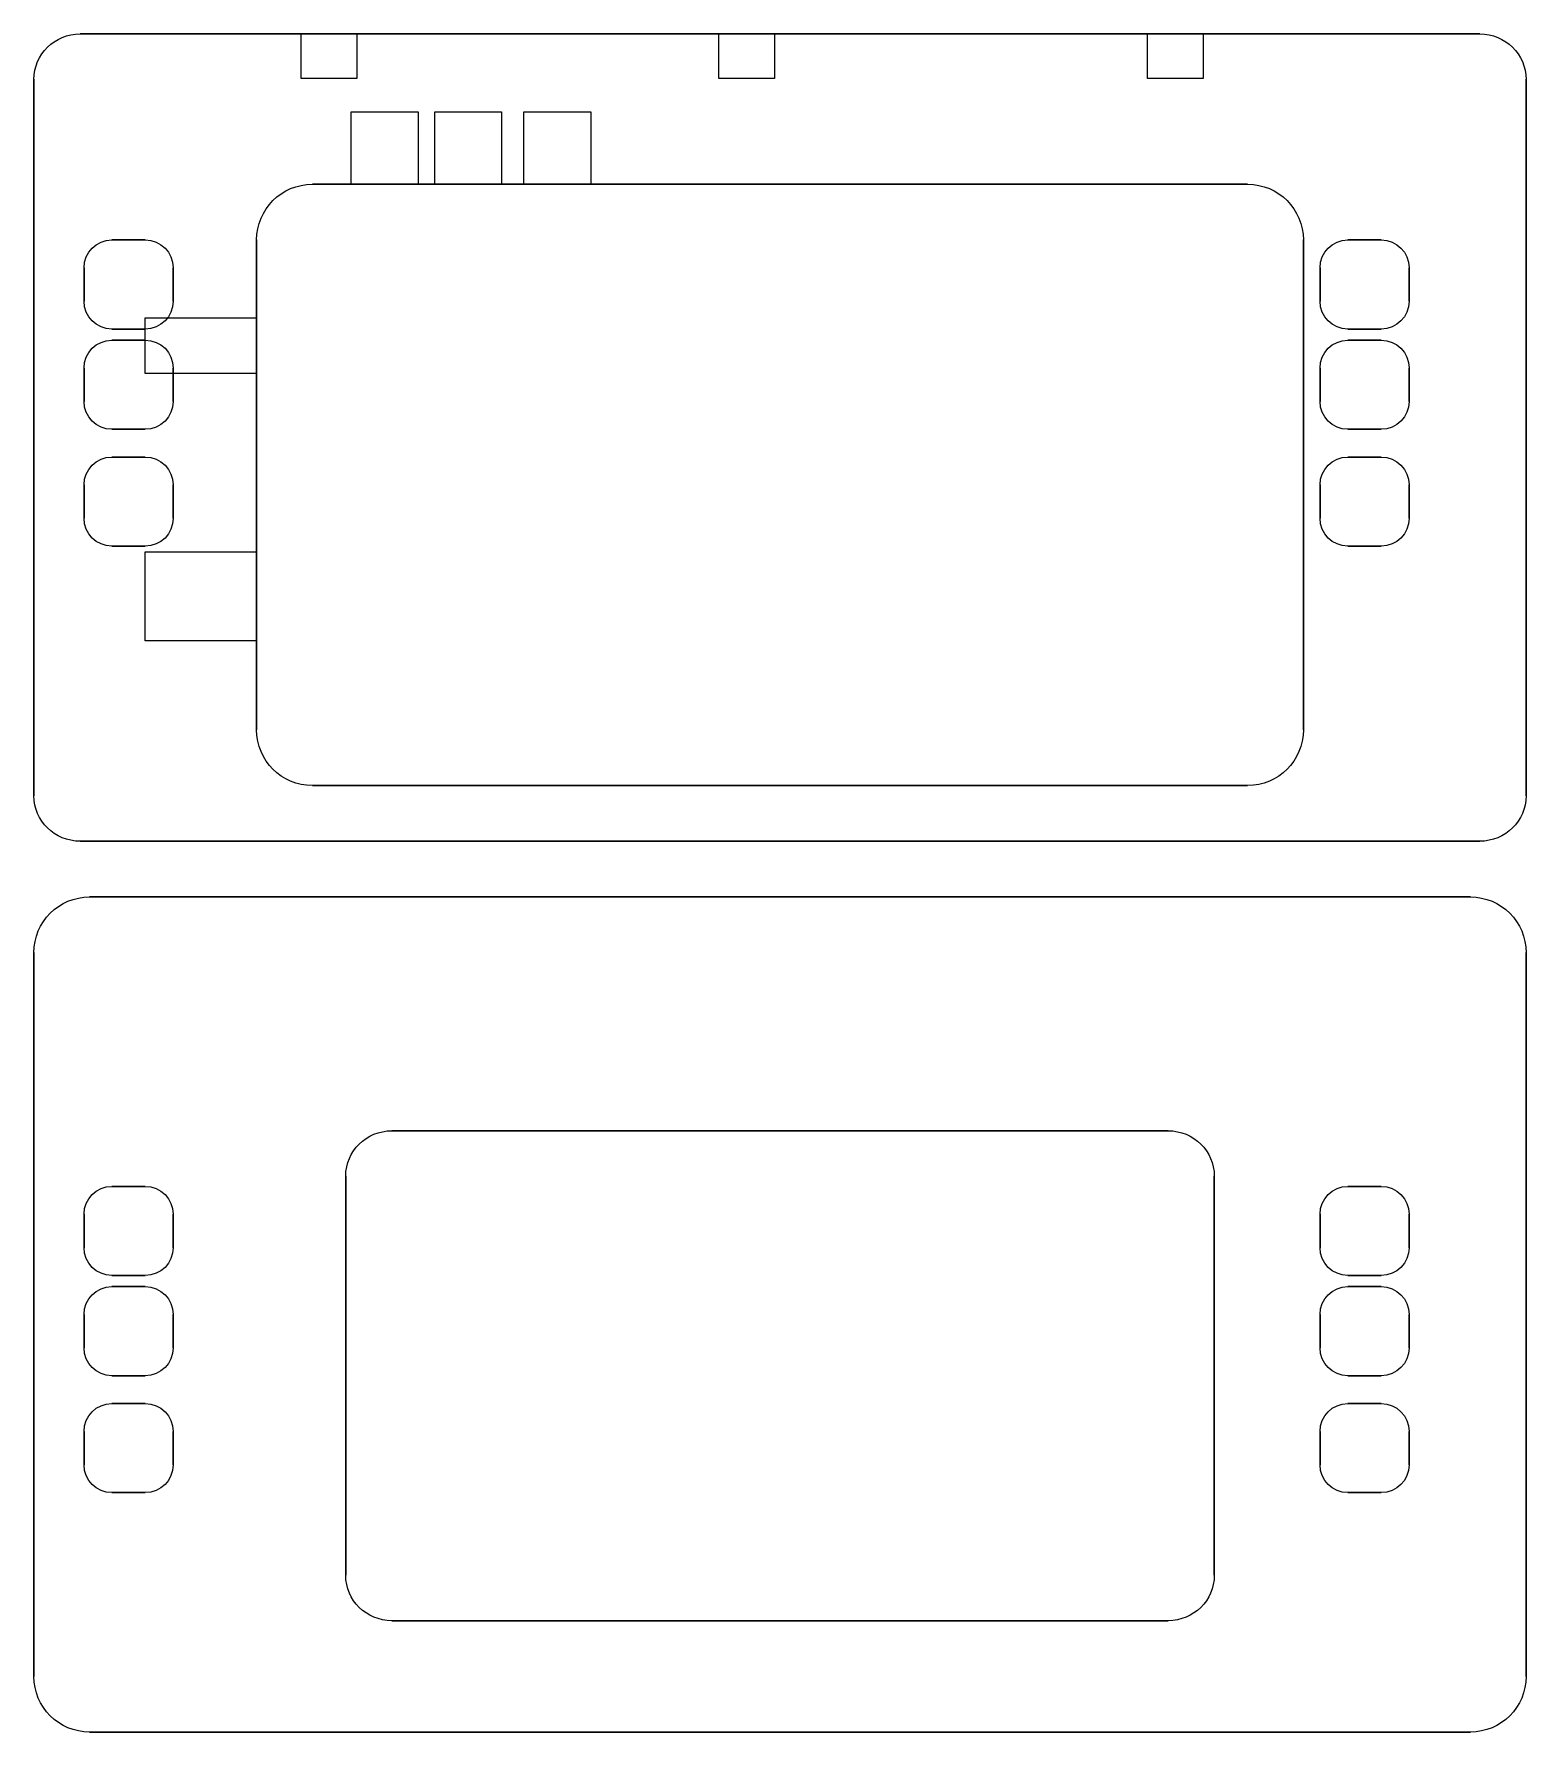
# Model space of a CAD drawing. Extents: x 2.8 to 78.5, y 2.8 to 88.9.
import ezdxf

# ---------------------------------------------------------------- set-up
doc = ezdxf.new("R2010")
doc.units = 0
doc.layers.add('Layer_1', color=7, linetype='CONTINUOUS')

msp = doc.modelspace()

# ---------------------------------------------------------------- linework, layer by layer
at = {"layer": 'Layer_1', "color": 1}
for points in [[(5.164067, 88.899972), (76.115937, 88.899972)], [(5.164067, 88.899972), (5.164067, 88.899972)], [(16.36889, 88.899972), (19.191112, 88.899972), (19.191112, 86.642194), (16.36889, 86.642194), (16.36889, 88.899972)], [(37.535556, 88.899972), (40.357778, 88.899972), (40.357778, 86.642194), (37.535556, 86.642194), (37.535556, 88.899972)], [(59.266667, 88.899972), (62.088889, 88.899972), (62.088889, 86.642194), (59.266667, 86.642194), (59.266667, 88.899972)], [(2.822224, 50.277324), (2.822224, 86.600369)], [(78.457778, 86.600369), (78.457778, 50.277324)], [(18.908891, 84.948861), (22.295558, 84.948861), (22.295558, 81.279972), (18.908891, 81.279972), (18.908891, 84.948861)], [(23.142224, 84.948861), (26.528891, 84.948861), (26.528891, 81.279972), (23.142224, 81.279972), (23.142224, 84.948861)], [(27.65778, 84.948861), (31.044447, 84.948861), (31.044447, 81.279972), (27.65778, 81.279972), (27.65778, 84.948861)], [(16.933334, 81.279972), (64.346667, 81.279972)], [(16.933334, 81.279972), (16.933334, 81.279972)], [(6.773332, 78.457747), (8.466671, 78.457747)], [(6.773332, 78.457747), (6.773332, 78.457747)], [(14.111112, 53.622194), (14.111112, 78.45775)], [(67.168889, 78.45775), (67.168889, 53.622194)], [(69.426664, 78.457747), (71.120003, 78.457747)], [(69.426664, 78.457747), (69.426664, 78.457747)], [(5.362224, 75.353302), (5.362224, 77.046636)], [(9.877779, 77.046636), (9.877779, 75.353302)], [(68.015555, 75.353302), (68.015555, 77.046636)], [(72.531111, 77.046636), (72.531111, 75.353302)], [(8.466668, 74.506638), (14.111113, 74.506638), (14.111113, 71.684416), (8.466668, 71.684416), (8.466668, 74.506638)], [(8.466671, 73.942191), (6.773332, 73.942191)], [(6.773332, 73.377747), (8.466671, 73.377747)], [(6.773332, 73.377747), (6.773332, 73.377747)], [(71.120003, 73.942191), (69.426664, 73.942191)], [(69.426664, 73.377747), (71.120003, 73.377747)], [(69.426664, 73.377747), (69.426664, 73.377747)], [(5.362224, 70.273302), (5.362224, 71.966636)], [(9.877779, 71.966636), (9.877779, 70.273302)], [(68.015555, 70.273302), (68.015555, 71.966636)], [(72.531111, 71.966636), (72.531111, 70.273302)], [(8.466671, 68.862191), (6.773332, 68.862191)], [(71.120003, 68.862191), (69.426664, 68.862191)], [(6.773335, 67.451108), (8.466668, 67.451108)], [(6.773335, 67.451108), (6.773335, 67.451108)], [(69.426664, 67.451108), (71.120003, 67.451108)], [(69.426664, 67.451108), (69.426664, 67.451108)], [(5.362224, 64.346664), (5.362224, 66.039997)], [(9.877779, 66.039997), (9.877779, 64.346664)], [(68.015555, 64.346664), (68.015555, 66.039997)], [(72.531111, 66.039997), (72.531111, 64.346664)], [(8.466668, 62.935553), (6.773335, 62.935553)], [(71.120003, 62.935553), (69.426664, 62.935553)], [(8.466668, 62.653305), (14.111113, 62.653305), (14.111113, 58.13775), (8.466668, 58.13775), (8.466668, 62.653305)], [(64.346667, 50.799972), (16.933334, 50.799972)], [(76.115937, 47.97775), (5.164067, 47.97775)], [(5.644446, 45.155527), (75.635556, 45.155527)], [(5.644446, 45.155527), (5.644446, 45.155527)], [(2.822224, 5.644416), (2.822224, 42.333305)], [(78.457778, 42.333305), (78.457778, 5.644416)], [(20.968513, 33.302194), (60.311487, 33.302194)], [(20.968513, 33.302194), (20.968513, 33.302194)], [(18.626669, 10.766213), (18.626669, 31.002591)], [(62.653331, 31.002591), (62.653331, 10.766213)], [(6.773332, 30.479972), (8.466671, 30.479972)], [(6.773332, 30.479972), (6.773332, 30.479972)], [(69.426664, 30.479972), (71.120003, 30.479972)], [(69.426664, 30.479972), (69.426664, 30.479972)], [(5.362224, 27.375527), (5.362224, 29.068861)], [(9.877779, 29.068861), (9.877779, 27.375527)], [(68.015556, 27.375527), (68.015556, 29.068861)], [(72.531111, 29.068861), (72.531111, 27.375527)], [(8.466671, 25.964416), (6.773332, 25.964416)], [(71.120003, 25.964416), (69.426664, 25.964416)], [(6.773332, 25.399972), (8.466671, 25.399972)], [(6.773332, 25.399972), (6.773332, 25.399972)], [(69.426664, 25.399972), (71.120003, 25.399972)], [(69.426664, 25.399972), (69.426664, 25.399972)], [(5.362224, 22.295527), (5.362224, 23.988861)], [(9.877779, 23.988861), (9.877779, 22.295527)], [(68.015556, 22.295527), (68.015556, 23.988861)], [(72.531111, 23.988861), (72.531111, 22.295527)], [(8.466671, 20.884416), (6.773332, 20.884416)], [(71.120003, 20.884416), (69.426664, 20.884416)], [(6.773335, 19.473333), (8.466668, 19.473333)], [(6.773335, 19.473333), (6.773335, 19.473333)], [(69.426664, 19.473333), (71.120003, 19.473333)], [(69.426664, 19.473333), (69.426664, 19.473333)], [(5.362224, 16.368889), (5.362224, 18.062222)], [(9.877779, 18.062222), (9.877779, 16.368889)], [(68.015556, 16.368889), (68.015556, 18.062222)], [(72.531111, 18.062222), (72.531111, 16.368889)], [(8.466668, 14.957778), (6.773335, 14.957778)], [(71.120003, 14.957778), (69.426664, 14.957778)], [(60.311487, 8.466638), (20.968513, 8.466638)], [(75.635556, 2.822194), (5.644446, 2.822194)]]:
    msp.add_lwpolyline(points, close=True, dxfattribs=at)
for points in [[(2.822224, 86.600369), (2.822224, 87.874348), (3.866686, 88.899972), (5.164067, 88.899972)], [(76.115937, 88.899972), (77.413316, 88.899972), (78.457778, 87.874348), (78.457778, 86.600369)], [(14.111112, 78.45775), (14.111112, 80.021261), (15.369823, 81.279972), (16.933334, 81.279972)], [(64.346667, 81.279972), (65.910178, 81.279972), (67.168889, 80.021261), (67.168889, 78.45775)], [(5.362224, 77.046636), (5.362224, 77.828391), (5.991578, 78.457747), (6.773332, 78.457747)], [(8.466671, 78.457747), (9.248425, 78.457747), (9.877779, 77.828391), (9.877779, 77.046636)], [(68.015555, 77.046636), (68.015555, 77.828391), (68.644911, 78.457747), (69.426664, 78.457747)], [(71.120003, 78.457747), (71.901755, 78.457747), (72.531111, 77.828391), (72.531111, 77.046636)], [(6.773332, 73.942191), (5.991578, 73.942191), (5.362224, 74.571547), (5.362224, 75.353302)], [(9.877779, 75.353302), (9.877779, 74.571547), (9.248425, 73.942191), (8.466671, 73.942191)], [(69.426664, 73.942191), (68.644911, 73.942191), (68.015555, 74.571547), (68.015555, 75.353302)], [(72.531111, 75.353302), (72.531111, 74.571547), (71.901755, 73.942191), (71.120003, 73.942191)], [(5.362224, 71.966636), (5.362224, 72.748391), (5.991578, 73.377747), (6.773332, 73.377747)], [(8.466671, 73.377747), (9.248425, 73.377747), (9.877779, 72.748391), (9.877779, 71.966636)], [(68.015555, 71.966636), (68.015555, 72.748391), (68.644911, 73.377747), (69.426664, 73.377747)], [(71.120003, 73.377747), (71.901755, 73.377747), (72.531111, 72.748391), (72.531111, 71.966636)], [(6.773332, 68.862191), (5.991578, 68.862191), (5.362224, 69.491547), (5.362224, 70.273302)], [(9.877779, 70.273302), (9.877779, 69.491547), (9.248425, 68.862191), (8.466671, 68.862191)], [(69.426664, 68.862191), (68.644911, 68.862191), (68.015555, 69.491547), (68.015555, 70.273302)], [(72.531111, 70.273302), (72.531111, 69.491547), (71.901755, 68.862191), (71.120003, 68.862191)], [(5.362224, 66.039997), (5.362224, 66.821753), (5.991579, 67.451108), (6.773335, 67.451108)], [(8.466668, 67.451108), (9.248424, 67.451108), (9.877779, 66.821753), (9.877779, 66.039997)], [(68.015555, 66.039997), (68.015555, 66.821753), (68.644911, 67.451108), (69.426664, 67.451108)], [(71.120003, 67.451108), (71.901755, 67.451108), (72.531111, 66.821753), (72.531111, 66.039997)], [(6.773335, 62.935553), (5.991579, 62.935553), (5.362224, 63.564908), (5.362224, 64.346664)], [(9.877779, 64.346664), (9.877779, 63.564908), (9.248424, 62.935553), (8.466668, 62.935553)], [(69.426664, 62.935553), (68.644911, 62.935553), (68.015555, 63.564908), (68.015555, 64.346664)], [(72.531111, 64.346664), (72.531111, 63.564908), (71.901755, 62.935553), (71.120003, 62.935553)], [(16.933334, 50.799972), (15.369823, 50.799972), (14.111112, 52.058683), (14.111112, 53.622194)], [(67.168889, 53.622194), (67.168889, 52.058683), (65.910178, 50.799972), (64.346667, 50.799972)], [(5.164067, 47.97775), (3.866686, 47.97775), (2.822224, 49.003373), (2.822224, 50.277324)], [(78.457778, 50.277324), (78.457778, 49.003373), (77.413316, 47.97775), (76.115937, 47.97775)], [(2.822224, 42.333305), (2.822224, 43.896816), (4.080935, 45.155527), (5.644446, 45.155527)], [(75.635556, 45.155527), (77.199067, 45.155527), (78.457778, 43.896816), (78.457778, 42.333305)], [(18.626669, 31.002591), (18.626669, 32.27657), (19.671131, 33.302194), (20.968513, 33.302194)], [(60.311487, 33.302194), (61.608868, 33.302194), (62.653331, 32.27657), (62.653331, 31.002591)], [(5.362224, 29.068861), (5.362224, 29.850616), (5.991578, 30.479972), (6.773332, 30.479972)], [(8.466671, 30.479972), (9.248425, 30.479972), (9.877779, 29.850616), (9.877779, 29.068861)], [(68.015556, 29.068861), (68.015556, 29.850616), (68.644911, 30.479972), (69.426664, 30.479972)], [(71.120003, 30.479972), (71.901756, 30.479972), (72.531111, 29.850616), (72.531111, 29.068861)], [(6.773332, 25.964416), (5.991578, 25.964416), (5.362224, 26.593772), (5.362224, 27.375527)], [(9.877779, 27.375527), (9.877779, 26.593772), (9.248425, 25.964416), (8.466671, 25.964416)], [(69.426664, 25.964416), (68.644911, 25.964416), (68.015556, 26.593772), (68.015556, 27.375527)], [(72.531111, 27.375527), (72.531111, 26.593772), (71.901756, 25.964416), (71.120003, 25.964416)], [(5.362224, 23.988861), (5.362224, 24.770616), (5.991578, 25.399972), (6.773332, 25.399972)], [(8.466671, 25.399972), (9.248425, 25.399972), (9.877779, 24.770616), (9.877779, 23.988861)], [(68.015556, 23.988861), (68.015556, 24.770616), (68.644911, 25.399972), (69.426664, 25.399972)], [(71.120003, 25.399972), (71.901756, 25.399972), (72.531111, 24.770616), (72.531111, 23.988861)], [(6.773332, 20.884416), (5.991578, 20.884416), (5.362224, 21.513772), (5.362224, 22.295527)], [(9.877779, 22.295527), (9.877779, 21.513772), (9.248425, 20.884416), (8.466671, 20.884416)], [(69.426664, 20.884416), (68.644911, 20.884416), (68.015556, 21.513772), (68.015556, 22.295527)], [(72.531111, 22.295527), (72.531111, 21.513772), (71.901756, 20.884416), (71.120003, 20.884416)], [(5.362224, 18.062222), (5.362224, 18.843978), (5.991579, 19.473333), (6.773335, 19.473333)], [(8.466668, 19.473333), (9.248424, 19.473333), (9.877779, 18.843978), (9.877779, 18.062222)], [(68.015556, 18.062222), (68.015556, 18.843978), (68.644911, 19.473333), (69.426664, 19.473333)], [(71.120003, 19.473333), (71.901756, 19.473333), (72.531111, 18.843978), (72.531111, 18.062222)], [(6.773335, 14.957778), (5.991579, 14.957778), (5.362224, 15.587133), (5.362224, 16.368889)], [(9.877779, 16.368889), (9.877779, 15.587133), (9.248424, 14.957778), (8.466668, 14.957778)], [(69.426664, 14.957778), (68.644911, 14.957778), (68.015556, 15.587133), (68.015556, 16.368889)], [(72.531111, 16.368889), (72.531111, 15.587133), (71.901756, 14.957778), (71.120003, 14.957778)], [(20.968513, 8.466638), (19.671131, 8.466638), (18.626669, 9.492262), (18.626669, 10.766213)], [(62.653331, 10.766213), (62.653331, 9.492262), (61.608868, 8.466638), (60.311487, 8.466638)], [(5.644446, 2.822194), (4.080935, 2.822194), (2.822224, 4.080905), (2.822224, 5.644416)], [(78.457778, 5.644416), (78.457778, 4.080905), (77.199067, 2.822194), (75.635556, 2.822194)]]:
    msp.add_open_spline(points, degree=3, dxfattribs=at)

doc.saveas('drawing.dxf')
